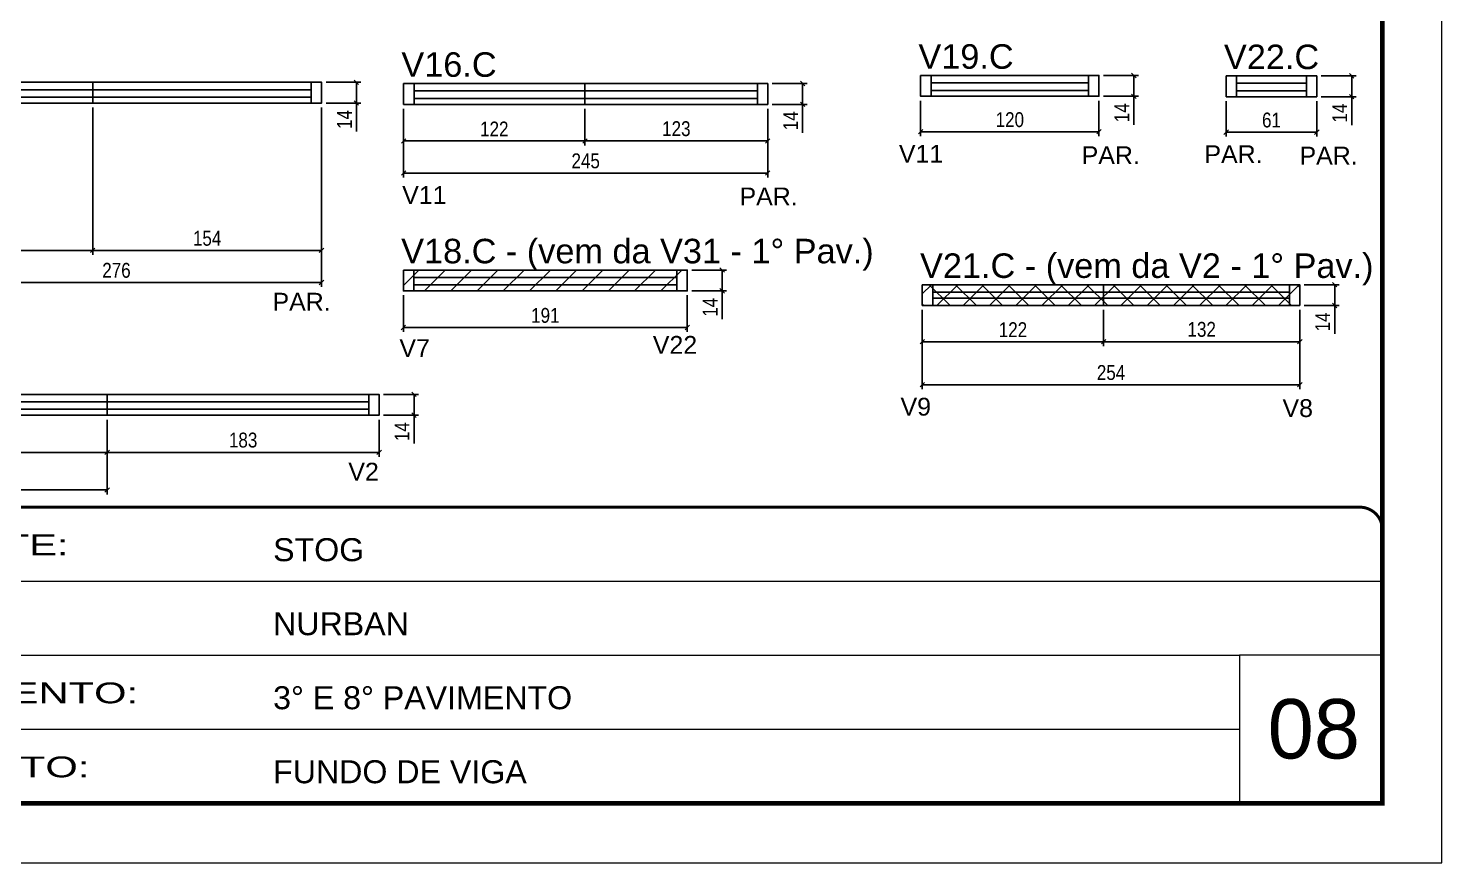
# Model space of a CAD drawing. Extents: x 2489 to 8743, y 745 to 4092.
# Drawn here: x 7792 to 8743, y 1894 to 2455 of the extents above; entities that cross this region are included whole.
import ezdxf

# ---------------------------------------------------------------- set-up
doc = ezdxf.new("R2010")
doc.units = 0
doc.linetypes.add('CONTINUO', pattern=[0])
doc.linetypes.add('DASHED', pattern=[0.75, 0.5, -0.25])
for name, color, linetype in [('5', 5, 'Continuous'), ('COTA', 241, 'Continuous'), ('NOMENCLATURA', 7, 'Continuous'), ('Painéis', 200, 'Continuous'), ('SARR_2.2x7', 40, 'Continuous'), ('SARR_EDITAR', 141, 'Continuous')]:
    doc.layers.add(name, color=color, linetype=linetype)
for name, color, linetype, lineweight in [('CARIMBO', 255, 'Continuous', 9), ('Folhas', 255, 'Continuous', 9), ('REAPROVEITAMENTO', 251, 'Continuous', 9), ('SARRAFO DE PRESSAO', 251, 'DASHED', 9)]:
    doc.layers.add(name, color=color, linetype=linetype, lineweight=lineweight)
doc.styles.add('ARIAL', font='arial.ttf')
doc.styles.add('COTA TECNICA', font='techl___.ttf', dxfattribs={"height": 10})
doc.styles.add('COTA TECNICA-50', font='techl___.ttf', dxfattribs={"height": 10})
doc.styles.get("Standard").update_dxf_attribs({"font": 'arial.ttf'})
doc.styles.add('Tecnologia', font='')
doc.styles.get('Tecnologia').set_extended_font_data('Forgotten Futurist')
doc.dimstyles.new('COTA PAINEL-50', dxfattribs={"dimtxt": 10, "dimasz": 3, "dimexe": 3, "dimexo": 3, "dimgap": 3, "dimtad": 1, "dimdec": 1, "dimzin": 12, "dimdsep": 46, "dimtxsty": 'COTA TECNICA-50', "dimblk1": 'OBLIQUE', "dimblk2": 'OBLIQUE', "dimsah": 1, "dimcen": 0.9, "dimclrd": 4, "dimclre": 4, "dimclrt": 240, "dimadec": 1, "dimazin": 3, "dimtfac": 1, "dimtdec": 1, "dimtmove": 0, "dimatfit": 3, "dimfxl": 1, "dimtolj": 1, "dimtzin": 12, "dimarcsym": 0})
doc.dimstyles.new('PAINEL', dxfattribs={"dimtxt": 10, "dimasz": 3, "dimexe": 3, "dimexo": 3, "dimgap": 3, "dimtad": 1, "dimdec": 1, "dimzin": 12, "dimdsep": 46, "dimtxsty": 'COTA TECNICA', "dimblk1": 'OBLIQUE', "dimblk2": 'OBLIQUE', "dimsah": 1, "dimcen": 0.9, "dimclrd": 4, "dimclre": 4, "dimclrt": 240, "dimadec": 1, "dimazin": 3, "dimtfac": 1, "dimtdec": 1, "dimtmove": 0, "dimatfit": 3, "dimfxl": 1, "dimtolj": 1, "dimtzin": 12, "dimarcsym": 0})

# ---------------------------------------------------------------- blocks, each defined once
blk = doc.blocks.new('9999999999')
at = {"color": 30, "linetype": 'CONTINUO'}
for p, q in [((98564.56, 34379.64), (99583.98, 34379.64)), ((98564.56, 34329.83), (99487.98, 34329.83)), ((99583.98, 34329.83), (99487.98, 34329.83)), ((99487.98, 34329.83), (99487.98, 34230.21)), ((98564.56, 34280.02), (99487.98, 34280.02))]:
    blk.add_line(p, q, dxfattribs=at)
at = {"color": 30, "linetype": 'CONTINUO', "const_width": 2}
blk.add_lwpolyline([(99583.98, 34230.21), (99583.98, 34414.45, 0.414214), (99568.98, 34429.45), (98228.98, 34429.45, 0.414214), (98213.98, 34414.45), (98213.98, 34245.21, 0.414214), (98228.98, 34230.21), (99583.98, 34230.21)], format="xyb", dxfattribs=at)
at = {"layer": 'Folhas'}
blk.add_lwpolyline([(98138.98, 34190.21), (99623.98, 34190.21), (99623.98, 35240.21), (98138.98, 35240.21)], close=True, dxfattribs=at)
at = {"layer": 'Folhas', "color": 30, "const_width": 3}
blk.add_lwpolyline([(98213.98, 34230.21), (99583.98, 34230.21), (99583.98, 35200.21), (98213.98, 35200.21)], close=True, dxfattribs=at)
at = {"color": 7, "linetype": 'Continuous', "ltscale": 5, "style": 'ARIAL'}
for s, height, p in [('STOG', 15.483, (98837.68, 34393.13)), ('NURBAN', 15.483, (98837.68, 34343.32)), ('3° E 8° PAVIMENTO', 15.4829, (98837.68, 34293.51)), ('FUNDO DE VIGA', 15.4829, (98837.68, 34243.7))]:
    blk.add_text(s, height=height, dxfattribs=at).set_placement(p)
at = {"layer": 'Folhas', "color": 7, "style": 'Tecnologia', "width": 1.5}
for s, p in [('CLIENTE:', (98573.65, 34397.17)), ('PAVIMENTO:', (98573.65, 34297.5)), ('PROJETO:', (98573.65, 34247.69))]:
    blk.add_text(s, height=14, dxfattribs=at).set_placement(p)
blk = doc.blocks.new('_Oblique')
at = {"color": 0, "linetype": 'ByBlock', "lineweight": -2}
blk.add_line((-0.5, -0.5), (0.5, 0.5), dxfattribs=at)
blk = doc.blocks.new('*D177')
at = {"layer": 'COTA', "color": 4, "lineweight": -2, "transparency": 16777216}
for p, q in [((8030.98, 2208.69), (8054.46, 2208.69)), ((8051.46, 2208.69), (8051.46, 2194.69)), ((8030.98, 2194.69), (8054.46, 2194.69)), ((8051.46, 2194.69), (8051.46, 2175.57))]:
    blk.add_line(p, q, dxfattribs=at)
at = {"layer": 'Defpoints', "color": 0, "transparency": 16777216}
for p in [(8027.98, 2208.69), (8027.98, 2194.69), (8051.46, 2194.69)]:
    blk.add_point(p, dxfattribs=at)
at = {"layer": 'COTA', "color": 4, "lineweight": -2, "transparency": 16777216, "xscale": 3, "yscale": 3, "zscale": 3}
for p, rotation in [((8051.46, 2208.69), 90), ((8051.46, 2194.69), 270)]:
    blk.add_blockref('_Oblique', p, dxfattribs=dict(at, rotation=rotation))
at = {"layer": 'COTA', "color": 240, "transparency": 16777216, "insert": (8043.38, 2183.63), "char_height": 10, "attachment_point": 5, "rotation": 90, "style": 'COTA TECNICA'}
blk.add_mtext('\\A1;14', dxfattribs=at)
blk = doc.blocks.new('*D45')
at = {"layer": 'Defpoints', "color": 0, "transparency": 16777216}
for p in [(7844.98, 2194.69), (8027.98, 2194.69), (8027.98, 2169.66)]:
    blk.add_point(p, dxfattribs=at)
at = {"layer": 'Painéis', "color": 4, "lineweight": -2, "transparency": 16777216}
for p, q in [((7844.98, 2191.69), (7844.98, 2166.66)), ((8027.98, 2191.69), (8027.98, 2166.66)), ((7844.98, 2169.66), (8027.98, 2169.66))]:
    blk.add_line(p, q, dxfattribs=at)
at = {"layer": 'Painéis', "color": 4, "lineweight": -2, "transparency": 16777216, "xscale": 3, "yscale": 3, "zscale": 3, "rotation": 180}
blk.add_blockref('_Oblique', (7844.98, 2169.66), dxfattribs=at)
at = {"layer": 'Painéis', "color": 4, "lineweight": -2, "transparency": 16777216, "xscale": 3, "yscale": 3, "zscale": 3}
blk.add_blockref('_Oblique', (8027.98, 2169.66), dxfattribs=at)
at = {"layer": 'Painéis', "color": 240, "transparency": 16777216, "insert": (7936.48, 2177.9), "char_height": 10, "attachment_point": 5, "style": 'COTA TECNICA'}
blk.add_mtext('\\A1;183', dxfattribs=at)
blk = doc.blocks.new('*D146')
at = {"layer": 'Defpoints', "color": 0, "transparency": 16777216}
for p in [(7600.98, 2194.69), (7844.98, 2194.69), (7844.98, 2169.66)]:
    blk.add_point(p, dxfattribs=at)
at = {"layer": 'Painéis', "color": 4, "lineweight": -2, "transparency": 16777216}
for p, q in [((7600.98, 2191.69), (7600.98, 2166.66)), ((7844.98, 2191.69), (7844.98, 2166.66)), ((7600.98, 2169.66), (7844.98, 2169.66))]:
    blk.add_line(p, q, dxfattribs=at)
at = {"layer": 'Painéis', "color": 4, "lineweight": -2, "transparency": 16777216, "xscale": 3, "yscale": 3, "zscale": 3, "rotation": 180}
blk.add_blockref('_Oblique', (7600.98, 2169.66), dxfattribs=at)
at = {"layer": 'Painéis', "color": 4, "lineweight": -2, "transparency": 16777216, "xscale": 3, "yscale": 3, "zscale": 3}
blk.add_blockref('_Oblique', (7844.98, 2169.66), dxfattribs=at)
at = {"layer": 'Painéis', "color": 240, "transparency": 16777216, "insert": (7722.98, 2177.73), "char_height": 10, "attachment_point": 5, "style": 'COTA TECNICA'}
blk.add_mtext('\\A1;244', dxfattribs=at)
blk = doc.blocks.new('*D147')
at = {"layer": 'Defpoints', "color": 0, "transparency": 16777216}
for p in [(7600.98, 2194.69), (7844.98, 2194.69), (7844.98, 2144.4)]:
    blk.add_point(p, dxfattribs=at)
at = {"layer": 'Painéis', "color": 4, "lineweight": -2, "transparency": 16777216}
for p, q in [((7600.98, 2191.69), (7600.98, 2141.4)), ((7844.98, 2191.69), (7844.98, 2141.4)), ((7600.98, 2144.4), (7844.98, 2144.4))]:
    blk.add_line(p, q, dxfattribs=at)
at = {"layer": 'Painéis', "color": 4, "lineweight": -2, "transparency": 16777216, "xscale": 3, "yscale": 3, "zscale": 3, "rotation": 180}
blk.add_blockref('_Oblique', (7600.98, 2144.4), dxfattribs=at)
at = {"layer": 'Painéis', "color": 4, "lineweight": -2, "transparency": 16777216, "xscale": 3, "yscale": 3, "zscale": 3}
blk.add_blockref('_Oblique', (7844.98, 2144.4), dxfattribs=at)
at = {"layer": 'Painéis', "color": 240, "transparency": 16777216, "insert": (7722.98, 2152.46), "char_height": 10, "attachment_point": 5, "style": 'COTA TECNICA'}
blk.add_mtext('\\A1;2X', dxfattribs=at)
blk = doc.blocks.new('*D152')
at = {"layer": 'COTA', "color": 4, "linetype": 'ByBlock', "lineweight": -2, "transparency": 16777216}
for p, q in [((8044.47, 2400.89), (8044.47, 2354.68)), ((8289.47, 2400.89), (8289.47, 2354.68)), ((8044.47, 2357.68), (8289.47, 2357.68))]:
    blk.add_line(p, q, dxfattribs=at)
at = {"layer": 'Defpoints', "color": 0, "linetype": 'ByBlock', "transparency": 16777216}
for p in [(8044.47, 2403.89), (8289.47, 2403.89), (8289.47, 2357.68)]:
    blk.add_point(p, dxfattribs=at)
at = {"layer": 'COTA', "color": 4, "linetype": 'ByBlock', "lineweight": -2, "transparency": 16777216, "xscale": 3, "yscale": 3, "zscale": 3, "rotation": 180}
blk.add_blockref('_Oblique', (8044.47, 2357.68), dxfattribs=at)
at = {"layer": 'COTA', "color": 4, "linetype": 'ByBlock', "lineweight": -2, "transparency": 16777216, "xscale": 3, "yscale": 3, "zscale": 3}
blk.add_blockref('_Oblique', (8289.47, 2357.68), dxfattribs=at)
at = {"layer": 'COTA', "color": 240, "linetype": 'ByBlock', "transparency": 16777216, "insert": (8166.97, 2365.79), "char_height": 10, "attachment_point": 5, "style": 'COTA TECNICA-50'}
blk.add_mtext('\\A1;245', dxfattribs=at)
blk = doc.blocks.new('*D153')
at = {"layer": 'COTA', "color": 4, "lineweight": -2, "transparency": 16777216}
for p, q in [((8292.47, 2417.89), (8315.95, 2417.89)), ((8312.95, 2417.89), (8312.95, 2403.89)), ((8292.47, 2403.89), (8315.95, 2403.89)), ((8312.95, 2403.89), (8312.95, 2384.78))]:
    blk.add_line(p, q, dxfattribs=at)
at = {"layer": 'Defpoints', "color": 0, "transparency": 16777216}
for p in [(8289.47, 2417.89), (8289.47, 2403.89), (8312.95, 2403.89)]:
    blk.add_point(p, dxfattribs=at)
at = {"layer": 'COTA', "color": 4, "lineweight": -2, "transparency": 16777216, "xscale": 3, "yscale": 3, "zscale": 3}
for p, rotation in [((8312.95, 2417.89), 90), ((8312.95, 2403.89), 270)]:
    blk.add_blockref('_Oblique', p, dxfattribs=dict(at, rotation=rotation))
at = {"layer": 'COTA', "color": 240, "transparency": 16777216, "insert": (8304.88, 2392.83), "char_height": 10, "attachment_point": 5, "rotation": 90, "style": 'COTA TECNICA'}
blk.add_mtext('\\A1;14', dxfattribs=at)
blk = doc.blocks.new('*D36')
at = {"layer": 'Defpoints', "color": 0, "transparency": 16777216}
for p in [(8044.47, 2403.89), (8166.47, 2403.89), (8166.47, 2379.23)]:
    blk.add_point(p, dxfattribs=at)
at = {"layer": 'Painéis', "color": 4, "lineweight": -2, "transparency": 16777216}
for p, q in [((8044.47, 2400.89), (8044.47, 2376.23)), ((8166.47, 2400.89), (8166.47, 2376.23)), ((8044.47, 2379.23), (8166.47, 2379.23))]:
    blk.add_line(p, q, dxfattribs=at)
at = {"layer": 'Painéis', "color": 4, "lineweight": -2, "transparency": 16777216, "xscale": 3, "yscale": 3, "zscale": 3, "rotation": 180}
blk.add_blockref('_Oblique', (8044.47, 2379.23), dxfattribs=at)
at = {"layer": 'Painéis', "color": 4, "lineweight": -2, "transparency": 16777216, "xscale": 3, "yscale": 3, "zscale": 3}
blk.add_blockref('_Oblique', (8166.47, 2379.23), dxfattribs=at)
at = {"layer": 'Painéis', "color": 240, "transparency": 16777216, "insert": (8105.47, 2387.29), "char_height": 10, "attachment_point": 5, "style": 'COTA TECNICA'}
blk.add_mtext('\\A1;122', dxfattribs=at)
blk = doc.blocks.new('*D37')
at = {"layer": 'Defpoints', "color": 0, "transparency": 16777216}
for p in [(8166.47, 2403.89), (8289.47, 2403.89), (8289.47, 2379.23)]:
    blk.add_point(p, dxfattribs=at)
at = {"layer": 'Painéis', "color": 4, "lineweight": -2, "transparency": 16777216}
for p, q in [((8166.47, 2400.89), (8166.47, 2376.23)), ((8289.47, 2400.89), (8289.47, 2376.23)), ((8166.47, 2379.23), (8289.47, 2379.23))]:
    blk.add_line(p, q, dxfattribs=at)
at = {"layer": 'Painéis', "color": 4, "lineweight": -2, "transparency": 16777216, "xscale": 3, "yscale": 3, "zscale": 3, "rotation": 180}
blk.add_blockref('_Oblique', (8166.47, 2379.23), dxfattribs=at)
at = {"layer": 'Painéis', "color": 4, "lineweight": -2, "transparency": 16777216, "xscale": 3, "yscale": 3, "zscale": 3}
blk.add_blockref('_Oblique', (8289.47, 2379.23), dxfattribs=at)
at = {"layer": 'Painéis', "color": 240, "transparency": 16777216, "insert": (8227.97, 2387.45), "char_height": 10, "attachment_point": 5, "style": 'COTA TECNICA'}
blk.add_mtext('\\A1;123', dxfattribs=at)
blk = doc.blocks.new('*D155')
at = {"layer": 'COTA', "color": 4, "lineweight": -2, "transparency": 16777216}
for p, q in [((8238.33, 2292.37), (8261.8, 2292.37)), ((8258.8, 2292.37), (8258.8, 2278.37)), ((8238.33, 2278.37), (8261.8, 2278.37)), ((8258.8, 2278.37), (8258.8, 2259.26))]:
    blk.add_line(p, q, dxfattribs=at)
at = {"layer": 'Defpoints', "color": 0, "transparency": 16777216}
for p in [(8235.33, 2292.37), (8235.33, 2278.37), (8258.8, 2278.37)]:
    blk.add_point(p, dxfattribs=at)
at = {"layer": 'COTA', "color": 4, "lineweight": -2, "transparency": 16777216, "xscale": 3, "yscale": 3, "zscale": 3}
for p, rotation in [((8258.8, 2292.37), 90), ((8258.8, 2278.37), 270)]:
    blk.add_blockref('_Oblique', p, dxfattribs=dict(at, rotation=rotation))
at = {"layer": 'COTA', "color": 240, "transparency": 16777216, "insert": (8250.73, 2267.31), "char_height": 10, "attachment_point": 5, "rotation": 90, "style": 'COTA TECNICA'}
blk.add_mtext('\\A1;14', dxfattribs=at)
blk = doc.blocks.new('*D39')
at = {"layer": 'Defpoints', "color": 0, "transparency": 16777216}
for p in [(8044.33, 2278.37), (8235.33, 2278.37), (8235.33, 2253.71)]:
    blk.add_point(p, dxfattribs=at)
at = {"layer": 'Painéis', "color": 4, "lineweight": -2, "transparency": 16777216}
for p, q in [((8044.33, 2275.37), (8044.33, 2250.71)), ((8235.33, 2275.37), (8235.33, 2250.71)), ((8044.33, 2253.71), (8235.33, 2253.71))]:
    blk.add_line(p, q, dxfattribs=at)
at = {"layer": 'Painéis', "color": 4, "lineweight": -2, "transparency": 16777216, "xscale": 3, "yscale": 3, "zscale": 3, "rotation": 180}
blk.add_blockref('_Oblique', (8044.33, 2253.71), dxfattribs=at)
at = {"layer": 'Painéis', "color": 4, "lineweight": -2, "transparency": 16777216, "xscale": 3, "yscale": 3, "zscale": 3}
blk.add_blockref('_Oblique', (8235.33, 2253.71), dxfattribs=at)
at = {"layer": 'Painéis', "color": 240, "transparency": 16777216, "insert": (8139.83, 2261.8), "char_height": 10, "attachment_point": 5, "style": 'COTA TECNICA'}
blk.add_mtext('\\A1;191', dxfattribs=at)
blk = doc.blocks.new('*D156')
at = {"layer": 'COTA', "color": 4, "linetype": 'ByBlock', "lineweight": -2, "transparency": 16777216}
for p, q in [((8392.36, 2406.31), (8392.36, 2382.43)), ((8512.36, 2406.31), (8512.36, 2382.43)), ((8392.36, 2385.43), (8512.36, 2385.43))]:
    blk.add_line(p, q, dxfattribs=at)
at = {"layer": 'Defpoints', "color": 0, "linetype": 'ByBlock', "transparency": 16777216}
for p in [(8392.36, 2409.31), (8512.36, 2409.31), (8512.36, 2385.43)]:
    blk.add_point(p, dxfattribs=at)
at = {"layer": 'COTA', "color": 4, "linetype": 'ByBlock', "lineweight": -2, "transparency": 16777216, "xscale": 3, "yscale": 3, "zscale": 3, "rotation": 180}
blk.add_blockref('_Oblique', (8392.36, 2385.43), dxfattribs=at)
at = {"layer": 'COTA', "color": 4, "linetype": 'ByBlock', "lineweight": -2, "transparency": 16777216, "xscale": 3, "yscale": 3, "zscale": 3}
blk.add_blockref('_Oblique', (8512.36, 2385.43), dxfattribs=at)
at = {"layer": 'COTA', "color": 240, "linetype": 'ByBlock', "transparency": 16777216, "insert": (8452.36, 2393.53), "char_height": 10, "attachment_point": 5, "style": 'COTA TECNICA-50'}
blk.add_mtext('\\A1;120', dxfattribs=at)
blk = doc.blocks.new('*D157')
at = {"layer": 'COTA', "color": 4, "lineweight": -2, "transparency": 16777216}
for p, q in [((8515.36, 2423.31), (8538.84, 2423.31)), ((8535.84, 2423.31), (8535.84, 2409.31)), ((8515.36, 2409.31), (8538.84, 2409.31)), ((8535.84, 2409.31), (8535.84, 2390.19))]:
    blk.add_line(p, q, dxfattribs=at)
at = {"layer": 'Defpoints', "color": 0, "transparency": 16777216}
for p in [(8512.36, 2423.31), (8512.36, 2409.31), (8535.84, 2409.31)]:
    blk.add_point(p, dxfattribs=at)
at = {"layer": 'COTA', "color": 4, "lineweight": -2, "transparency": 16777216, "xscale": 3, "yscale": 3, "zscale": 3}
for p, rotation in [((8535.84, 2423.31), 90), ((8535.84, 2409.31), 270)]:
    blk.add_blockref('_Oblique', p, dxfattribs=dict(at, rotation=rotation))
at = {"layer": 'COTA', "color": 240, "transparency": 16777216, "insert": (8527.76, 2398.25), "char_height": 10, "attachment_point": 5, "rotation": 90, "style": 'COTA TECNICA'}
blk.add_mtext('\\A1;14', dxfattribs=at)
blk = doc.blocks.new('*D158')
at = {"layer": 'COTA', "color": 4, "linetype": 'ByBlock', "lineweight": -2, "transparency": 16777216}
for p, q in [((8393.46, 2265.54), (8393.46, 2212.24)), ((8647.46, 2265.54), (8647.46, 2212.24)), ((8393.46, 2215.24), (8647.46, 2215.24))]:
    blk.add_line(p, q, dxfattribs=at)
at = {"layer": 'Defpoints', "color": 0, "linetype": 'ByBlock', "transparency": 16777216}
for p in [(8393.46, 2268.54), (8647.46, 2268.54), (8647.46, 2215.24)]:
    blk.add_point(p, dxfattribs=at)
at = {"layer": 'COTA', "color": 4, "linetype": 'ByBlock', "lineweight": -2, "transparency": 16777216, "xscale": 3, "yscale": 3, "zscale": 3, "rotation": 180}
blk.add_blockref('_Oblique', (8393.46, 2215.24), dxfattribs=at)
at = {"layer": 'COTA', "color": 4, "linetype": 'ByBlock', "lineweight": -2, "transparency": 16777216, "xscale": 3, "yscale": 3, "zscale": 3}
blk.add_blockref('_Oblique', (8647.46, 2215.24), dxfattribs=at)
at = {"layer": 'COTA', "color": 240, "linetype": 'ByBlock', "transparency": 16777216, "insert": (8520.46, 2223.35), "char_height": 10, "attachment_point": 5, "style": 'COTA TECNICA-50'}
blk.add_mtext('\\A1;254', dxfattribs=at)
blk = doc.blocks.new('*D159')
at = {"layer": 'COTA', "color": 4, "lineweight": -2, "transparency": 16777216}
for p, q in [((8650.46, 2282.54), (8673.94, 2282.54)), ((8670.94, 2282.54), (8670.94, 2268.54)), ((8650.46, 2268.54), (8673.94, 2268.54)), ((8670.94, 2268.54), (8670.94, 2249.42))]:
    blk.add_line(p, q, dxfattribs=at)
at = {"layer": 'Defpoints', "color": 0, "transparency": 16777216}
for p in [(8647.46, 2282.54), (8647.46, 2268.54), (8670.94, 2268.54)]:
    blk.add_point(p, dxfattribs=at)
at = {"layer": 'COTA', "color": 4, "lineweight": -2, "transparency": 16777216, "xscale": 3, "yscale": 3, "zscale": 3}
for p, rotation in [((8670.94, 2282.54), 90), ((8670.94, 2268.54), 270)]:
    blk.add_blockref('_Oblique', p, dxfattribs=dict(at, rotation=rotation))
at = {"layer": 'COTA', "color": 240, "transparency": 16777216, "insert": (8662.86, 2257.48), "char_height": 10, "attachment_point": 5, "rotation": 90, "style": 'COTA TECNICA'}
blk.add_mtext('\\A1;14', dxfattribs=at)
blk = doc.blocks.new('*D182')
at = {"layer": 'COTA', "color": 4, "linetype": 'ByBlock', "lineweight": -2, "transparency": 16777216}
for p, q in [((8597.93, 2406.04), (8597.93, 2382.16)), ((8658.93, 2406.04), (8658.93, 2382.16)), ((8597.93, 2385.16), (8658.93, 2385.16))]:
    blk.add_line(p, q, dxfattribs=at)
at = {"layer": 'Defpoints', "color": 0, "linetype": 'ByBlock', "transparency": 16777216}
for p in [(8597.93, 2409.04), (8658.93, 2409.04), (8658.93, 2385.16)]:
    blk.add_point(p, dxfattribs=at)
at = {"layer": 'COTA', "color": 4, "linetype": 'ByBlock', "lineweight": -2, "transparency": 16777216, "xscale": 3, "yscale": 3, "zscale": 3, "rotation": 180}
blk.add_blockref('_Oblique', (8597.93, 2385.16), dxfattribs=at)
at = {"layer": 'COTA', "color": 4, "linetype": 'ByBlock', "lineweight": -2, "transparency": 16777216, "xscale": 3, "yscale": 3, "zscale": 3}
blk.add_blockref('_Oblique', (8658.93, 2385.16), dxfattribs=at)
at = {"layer": 'COTA', "color": 240, "linetype": 'ByBlock', "transparency": 16777216, "insert": (8628.43, 2393.26), "char_height": 10, "attachment_point": 5, "style": 'COTA TECNICA-50'}
blk.add_mtext('\\A1;61', dxfattribs=at)
blk = doc.blocks.new('*D183')
at = {"layer": 'COTA', "color": 4, "lineweight": -2, "transparency": 16777216}
for p, q in [((8661.93, 2423.04), (8685.4, 2423.04)), ((8682.4, 2423.04), (8682.4, 2409.04)), ((8661.93, 2409.04), (8685.4, 2409.04)), ((8682.4, 2409.04), (8682.4, 2389.92))]:
    blk.add_line(p, q, dxfattribs=at)
at = {"layer": 'Defpoints', "color": 0, "transparency": 16777216}
for p in [(8658.93, 2423.04), (8658.93, 2409.04), (8682.4, 2409.04)]:
    blk.add_point(p, dxfattribs=at)
at = {"layer": 'COTA', "color": 4, "lineweight": -2, "transparency": 16777216, "xscale": 3, "yscale": 3, "zscale": 3}
for p, rotation in [((8682.4, 2423.04), 90), ((8682.4, 2409.04), 270)]:
    blk.add_blockref('_Oblique', p, dxfattribs=dict(at, rotation=rotation))
at = {"layer": 'COTA', "color": 240, "transparency": 16777216, "insert": (8674.33, 2397.98), "char_height": 10, "attachment_point": 5, "rotation": 90, "style": 'COTA TECNICA'}
blk.add_mtext('\\A1;14', dxfattribs=at)
blk = doc.blocks.new('*D247')
at = {"layer": 'COTA', "color": 4, "linetype": 'ByBlock', "lineweight": -2, "transparency": 16777216}
for p, q in [((7989.25, 2401.76), (7989.25, 2281.04)), ((7713.25, 2330.76), (7713.25, 2281.04)), ((7713.25, 2284.04), (7989.25, 2284.04))]:
    blk.add_line(p, q, dxfattribs=at)
at = {"layer": 'Defpoints', "color": 0, "linetype": 'ByBlock', "transparency": 16777216}
for p in [(7989.25, 2404.76), (7713.25, 2333.76), (7989.25, 2284.04)]:
    blk.add_point(p, dxfattribs=at)
at = {"layer": 'COTA', "color": 4, "linetype": 'ByBlock', "lineweight": -2, "transparency": 16777216, "xscale": 3, "yscale": 3, "zscale": 3, "rotation": 180}
blk.add_blockref('_Oblique', (7713.25, 2284.04), dxfattribs=at)
at = {"layer": 'COTA', "color": 4, "linetype": 'ByBlock', "lineweight": -2, "transparency": 16777216, "xscale": 3, "yscale": 3, "zscale": 3}
blk.add_blockref('_Oblique', (7989.25, 2284.04), dxfattribs=at)
at = {"layer": 'COTA', "color": 240, "linetype": 'ByBlock', "transparency": 16777216, "insert": (7851.25, 2292.14), "char_height": 10, "attachment_point": 5, "style": 'COTA TECNICA-50'}
blk.add_mtext('\\A1;276', dxfattribs=at)
blk = doc.blocks.new('*D248')
at = {"layer": 'COTA', "color": 4, "lineweight": -2, "transparency": 16777216}
for p, q in [((7992.25, 2418.76), (8015.72, 2418.76)), ((8012.72, 2418.76), (8012.72, 2404.76)), ((7992.25, 2404.76), (8015.72, 2404.76)), ((8012.72, 2404.76), (8012.72, 2385.64))]:
    blk.add_line(p, q, dxfattribs=at)
at = {"layer": 'Defpoints', "color": 0, "transparency": 16777216}
for p in [(7989.25, 2418.76), (7989.25, 2404.76), (8012.72, 2404.76)]:
    blk.add_point(p, dxfattribs=at)
at = {"layer": 'COTA', "color": 4, "lineweight": -2, "transparency": 16777216, "xscale": 3, "yscale": 3, "zscale": 3}
for p, rotation in [((8012.72, 2418.76), 90), ((8012.72, 2404.76), 270)]:
    blk.add_blockref('_Oblique', p, dxfattribs=dict(at, rotation=rotation))
at = {"layer": 'COTA', "color": 240, "transparency": 16777216, "insert": (8004.65, 2393.7), "char_height": 10, "attachment_point": 5, "rotation": 90, "style": 'COTA TECNICA'}
blk.add_mtext('\\A1;14', dxfattribs=at)
blk = doc.blocks.new('*D76')
at = {"layer": 'Defpoints', "color": 0, "transparency": 16777216}
for p in [(7835.25, 2404.76), (7713.25, 2333.76), (7835.25, 2305.59)]:
    blk.add_point(p, dxfattribs=at)
at = {"layer": 'Painéis', "color": 4, "lineweight": -2, "transparency": 16777216}
for p, q in [((7835.25, 2401.76), (7835.25, 2302.59)), ((7713.25, 2330.76), (7713.25, 2302.59)), ((7713.25, 2305.59), (7835.25, 2305.59))]:
    blk.add_line(p, q, dxfattribs=at)
at = {"layer": 'Painéis', "color": 4, "lineweight": -2, "transparency": 16777216, "xscale": 3, "yscale": 3, "zscale": 3, "rotation": 180}
blk.add_blockref('_Oblique', (7713.25, 2305.59), dxfattribs=at)
at = {"layer": 'Painéis', "color": 4, "lineweight": -2, "transparency": 16777216, "xscale": 3, "yscale": 3, "zscale": 3}
blk.add_blockref('_Oblique', (7835.25, 2305.59), dxfattribs=at)
at = {"layer": 'Painéis', "color": 240, "transparency": 16777216, "insert": (7774.25, 2313.65), "char_height": 10, "attachment_point": 5, "style": 'COTA TECNICA'}
blk.add_mtext('\\A1;122', dxfattribs=at)
blk = doc.blocks.new('*D77')
at = {"layer": 'Defpoints', "color": 0, "transparency": 16777216}
for p in [(7835.25, 2404.76), (7989.25, 2404.76), (7989.25, 2305.59)]:
    blk.add_point(p, dxfattribs=at)
at = {"layer": 'Painéis', "color": 4, "lineweight": -2, "transparency": 16777216}
for p, q in [((7835.25, 2401.76), (7835.25, 2302.59)), ((7989.25, 2401.76), (7989.25, 2302.59)), ((7835.25, 2305.59), (7989.25, 2305.59))]:
    blk.add_line(p, q, dxfattribs=at)
at = {"layer": 'Painéis', "color": 4, "lineweight": -2, "transparency": 16777216, "xscale": 3, "yscale": 3, "zscale": 3, "rotation": 180}
blk.add_blockref('_Oblique', (7835.25, 2305.59), dxfattribs=at)
at = {"layer": 'Painéis', "color": 4, "lineweight": -2, "transparency": 16777216, "xscale": 3, "yscale": 3, "zscale": 3}
blk.add_blockref('_Oblique', (7989.25, 2305.59), dxfattribs=at)
at = {"layer": 'Painéis', "color": 240, "transparency": 16777216, "insert": (7912.25, 2313.7), "char_height": 10, "attachment_point": 5, "style": 'COTA TECNICA'}
blk.add_mtext('\\A1;154', dxfattribs=at)
blk = doc.blocks.new('*D250')
at = {"layer": 'Defpoints', "color": 0, "transparency": 16777216}
for p in [(8393.46, 2268.54), (8515.46, 2268.54), (8515.46, 2244.18)]:
    blk.add_point(p, dxfattribs=at)
at = {"layer": 'Painéis', "color": 4, "lineweight": -2, "transparency": 16777216}
for p, q in [((8393.46, 2265.54), (8393.46, 2241.18)), ((8515.46, 2265.54), (8515.46, 2241.18)), ((8393.46, 2244.18), (8515.46, 2244.18))]:
    blk.add_line(p, q, dxfattribs=at)
at = {"layer": 'Painéis', "color": 4, "lineweight": -2, "transparency": 16777216, "xscale": 3, "yscale": 3, "zscale": 3, "rotation": 180}
blk.add_blockref('_Oblique', (8393.46, 2244.18), dxfattribs=at)
at = {"layer": 'Painéis', "color": 4, "lineweight": -2, "transparency": 16777216, "xscale": 3, "yscale": 3, "zscale": 3}
blk.add_blockref('_Oblique', (8515.46, 2244.18), dxfattribs=at)
at = {"layer": 'Painéis', "color": 240, "transparency": 16777216, "insert": (8454.46, 2252.24), "char_height": 10, "attachment_point": 5, "style": 'COTA TECNICA'}
blk.add_mtext('\\A1;122', dxfattribs=at)
blk = doc.blocks.new('*D251')
at = {"layer": 'Defpoints', "color": 0, "transparency": 16777216}
for p in [(8515.46, 2268.54), (8647.46, 2268.54), (8647.46, 2244.18)]:
    blk.add_point(p, dxfattribs=at)
at = {"layer": 'Painéis', "color": 4, "lineweight": -2, "transparency": 16777216}
for p, q in [((8515.46, 2265.54), (8515.46, 2241.18)), ((8647.46, 2265.54), (8647.46, 2241.18)), ((8515.46, 2244.18), (8647.46, 2244.18))]:
    blk.add_line(p, q, dxfattribs=at)
at = {"layer": 'Painéis', "color": 4, "lineweight": -2, "transparency": 16777216, "xscale": 3, "yscale": 3, "zscale": 3, "rotation": 180}
blk.add_blockref('_Oblique', (8515.46, 2244.18), dxfattribs=at)
at = {"layer": 'Painéis', "color": 4, "lineweight": -2, "transparency": 16777216, "xscale": 3, "yscale": 3, "zscale": 3}
blk.add_blockref('_Oblique', (8647.46, 2244.18), dxfattribs=at)
at = {"layer": 'Painéis', "color": 240, "transparency": 16777216, "insert": (8581.46, 2252.4), "char_height": 10, "attachment_point": 5, "style": 'COTA TECNICA'}
blk.add_mtext('\\A1;132', dxfattribs=at)

msp = doc.modelspace()

# ---------------------------------------------------------------- hatches: boundary and pattern name
at = {"layer": 'REAPROVEITAMENTO'}
h = msp.add_hatch(dxfattribs=at)
h.set_pattern_fill('ANSI31', color=256, scale=100, style=0)
h.set_pattern_definition([(45, (9094.605, 5471.161), (-8.838835, 8.838835), [])])
h.paths.add_polyline_path([(8044.33, 2292.37), (8044.33, 2278.37), (8235.33, 2278.37), (8235.33, 2292.37)])
h = msp.add_hatch(dxfattribs=at)
h.set_pattern_fill('ANSI37', color=256, scale=100, style=0)
h.set_pattern_definition([(45, (-91462.276, -32490.172), (-8.8388348, 8.8388348), []), (135, (-91462.276, -32490.172), (-8.8388348, -8.8388348), [])])
h.paths.add_polyline_path([(8393.46, 2282.54), (8393.46, 2268.54), (8647.46, 2268.54), (8647.46, 2282.54)])

# ---------------------------------------------------------------- linework, layer by layer
at = {"layer": 'Painéis'}
for p, q in [((7835.25, 2404.76), (7835.25, 2418.76)), ((8166.47, 2403.89), (8166.47, 2417.89)), ((8515.46, 2268.54), (8515.46, 2282.54)), ((7844.98, 2194.69), (7844.98, 2208.69))]:
    msp.add_line(p, q, dxfattribs=at)
at = {"layer": 'Painéis', "linetype": 'ByBlock'}
for points in [[(7713.25, 2418.76), (7713.25, 2404.76), (7989.25, 2404.76), (7989.25, 2418.76)], [(8044.47, 2417.89), (8044.47, 2403.89), (8289.47, 2403.89), (8289.47, 2417.89)], [(8392.36, 2423.31), (8392.36, 2409.31), (8512.36, 2409.31), (8512.36, 2423.31)], [(8597.93, 2423.04), (8597.93, 2409.04), (8658.93, 2409.04), (8658.93, 2423.04)], [(8044.33, 2292.37), (8044.33, 2278.37), (8235.33, 2278.37), (8235.33, 2292.37)], [(8393.46, 2282.54), (8393.46, 2268.54), (8647.46, 2268.54), (8647.46, 2282.54)], [(7356.98, 2208.69), (7356.98, 2194.69), (8027.98, 2194.69), (8027.98, 2208.69)]]:
    msp.add_lwpolyline(points, close=True, dxfattribs=at)
at = {"layer": 'SARR_2.2x7', "linetype": 'Continuous'}
for p, q in [((7982.25, 2418.76), (7982.25, 2404.76)), ((8051.47, 2417.89), (8051.47, 2403.89)), ((8282.47, 2417.89), (8282.47, 2403.89)), ((8399.36, 2423.31), (8399.36, 2409.31)), ((8505.36, 2423.31), (8505.36, 2409.31)), ((8604.93, 2423.04), (8604.93, 2409.04)), ((8651.93, 2423.04), (8651.93, 2409.04)), ((8051.33, 2292.37), (8051.33, 2278.37)), ((8228.33, 2292.37), (8228.33, 2278.37)), ((8400.46, 2282.54), (8400.46, 2268.54)), ((8640.46, 2282.54), (8640.46, 2268.54)), ((8020.98, 2208.69), (8020.98, 2194.69))]:
    msp.add_line(p, q, dxfattribs=at)
at = {"layer": 'SARR_EDITAR', "linetype": 'Continuous'}
for p, q in [((8399.36, 2418.31), (8505.36, 2418.31)), ((8604.93, 2418.04), (8651.93, 2418.04)), ((7720.25, 2413.76), (7982.25, 2413.76)), ((7720.25, 2408.76), (7982.25, 2408.76)), ((8051.47, 2412.89), (8282.47, 2412.89)), ((8051.47, 2407.89), (8282.47, 2407.89)), ((8399.36, 2413.31), (8505.36, 2413.31)), ((8604.93, 2413.04), (8651.93, 2413.04)), ((8051.33, 2287.37), (8228.33, 2287.37)), ((8051.33, 2282.37), (8228.33, 2282.37)), ((8400.46, 2277.54), (8640.46, 2277.54)), ((8400.46, 2273.54), (8640.46, 2273.54)), ((7363.98, 2203.69), (7844.98, 2203.69)), ((7363.98, 2198.69), (7844.98, 2198.69)), ((7844.98, 2203.69), (8020.98, 2203.69)), ((7844.98, 2198.69), (8020.98, 2198.69))]:
    msp.add_line(p, q, dxfattribs=at)

# ---------------------------------------------------------------- block references
at = {"layer": 'SARRAFO DE PRESSAO', "color": 6, "linetype": 'ByBlock'}
msp.add_blockref('9999999999', (-90881.01, -32296.67), dxfattribs=at)

# ---------------------------------------------------------------- texts
at = {"layer": '5', "linetype": 'Continuous'}
for s, p in [('V11', (8377.73, 2364.62)), ('PAR.', (8500.72, 2363.66)), ('PAR.', (8583.3, 2364.35)), ('PAR.', (8647.29, 2363.39)), ('V11', (8043.5, 2336.87)), ('PAR.', (8270.49, 2335.91)), ('PAR.', (7956.26, 2265.05)), ('V7', (8041.64, 2233.84)), ('V22', (8212.16, 2236.02)), ('V9', (8378.83, 2194.43)), ('V8', (8635.82, 2193.47)), ('V2', (8007.28, 2150.69))]:
    msp.add_text(s, height=12, rotation=359.99996, dxfattribs=at).set_placement(p)
at = {"layer": 'CARIMBO', "style": 'ARIAL'}
msp.add_text('08', height=40, dxfattribs=at).set_placement((8625.83, 1963.68))
at = {"layer": 'NOMENCLATURA', "linetype": 'Continuous'}
for s, p in [('V19.C', (8390.87, 2427.84)), ('V22.C', (8596.43, 2427.57)), ('V16.C', (8042.98, 2422.42)), ('V18.C - (vem da V31 - 1° Pav.)', (8042.83, 2296.9)), ('V21.C - (vem da V2 - 1° Pav.)', (8391.97, 2287.07))]:
    msp.add_text(s, height=16.5, dxfattribs=at).set_placement(p)

# ---------------------------------------------------------------- dimensions: what is measured, and where the dimension line sits
at = {"layer": 'COTA'}
for base, p1, p2, picture, middle in [((8012.72, 2404.76), (7989.25, 2418.76), (7989.25, 2404.76), '*D248', (8004.65, 2393.7)), ((8312.95, 2403.89), (8289.47, 2417.89), (8289.47, 2403.89), '*D153', (8304.88, 2392.83)), ((8535.84, 2409.31), (8512.36, 2423.31), (8512.36, 2409.31), '*D157', (8527.76, 2398.25)), ((8682.4, 2409.04), (8658.93, 2423.04), (8658.93, 2409.04), '*D183', (8674.33, 2397.98)), ((8258.8, 2278.37), (8235.33, 2292.37), (8235.33, 2278.37), '*D155', (8250.73, 2267.31)), ((8670.94, 2268.54), (8647.46, 2282.54), (8647.46, 2268.54), '*D159', (8662.86, 2257.48)), ((8051.46, 2194.69), (8027.98, 2208.69), (8027.98, 2194.69), '*D177', (8043.38, 2183.63))]:
    dim = msp.add_linear_dim(base=base, p1=p1, p2=p2, angle=90, dimstyle='PAINEL', dxfattribs=at)
    dim.commit()
    dim.dimension.update_dxf_attribs({"geometry": picture, "text_midpoint": middle})
at = {"layer": 'COTA', "color": 1, "linetype": 'ByBlock'}
for base, p1, p2, picture, middle in [((8512.36, 2385.43), (8392.36, 2409.31), (8512.36, 2409.31), '*D156', (8452.36, 2393.53)), ((8658.93, 2385.16), (8597.93, 2409.04), (8658.93, 2409.04), '*D182', (8628.43, 2393.26)), ((7989.25, 2284.04), (7713.25, 2333.76), (7989.25, 2404.76), '*D247', (7851.25, 2292.14)), ((8289.47, 2357.68), (8044.47, 2403.89), (8289.47, 2403.89), '*D152', (8166.97, 2365.79)), ((8647.46, 2215.24), (8393.46, 2268.54), (8647.46, 2268.54), '*D158', (8520.46, 2223.35))]:
    dim = msp.add_linear_dim(base=base, p1=p1, p2=p2, dimstyle='COTA PAINEL-50', override={"dimarcsym": 1}, dxfattribs=at)
    dim.commit()
    dim.dimension.update_dxf_attribs({"geometry": picture, "text_midpoint": middle})
at = {"layer": 'Painéis'}
for base, p1, p2, picture, middle in [((7835.25, 2305.59), (7713.25, 2333.76), (7835.25, 2404.76), '*D76', (7774.25, 2313.65)), ((7989.25, 2305.59), (7835.25, 2404.76), (7989.25, 2404.76), '*D77', (7912.25, 2313.7)), ((8166.47, 2379.23), (8044.47, 2403.89), (8166.47, 2403.89), '*D36', (8105.47, 2387.29)), ((8289.47, 2379.23), (8166.47, 2403.89), (8289.47, 2403.89), '*D37', (8227.97, 2387.45)), ((8235.33, 2253.71), (8044.33, 2278.37), (8235.33, 2278.37), '*D39', (8139.83, 2261.8)), ((8515.46, 2244.18), (8393.46, 2268.54), (8515.46, 2268.54), '*D250', (8454.46, 2252.24)), ((8647.46, 2244.18), (8515.46, 2268.54), (8647.46, 2268.54), '*D251', (8581.46, 2252.4)), ((7844.98, 2169.66), (7600.98, 2194.69), (7844.98, 2194.69), '*D146', (7722.98, 2177.73)), ((8027.98, 2169.66), (7844.98, 2194.69), (8027.98, 2194.69), '*D45', (7936.48, 2177.9))]:
    dim = msp.add_linear_dim(base=base, p1=p1, p2=p2, dimstyle='PAINEL', dxfattribs=at)
    dim.commit()
    dim.dimension.update_dxf_attribs({"geometry": picture, "text_midpoint": middle})
dim = msp.add_linear_dim(base=(7844.98, 2144.4), p1=(7600.98, 2194.69), p2=(7844.98, 2194.69), text='2X', dimstyle='PAINEL', dxfattribs=at)
dim.commit()
dim.dimension.update_dxf_attribs({"geometry": '*D147', "text_midpoint": (7722.98, 2152.46)})

doc.saveas('drawing.dxf')
